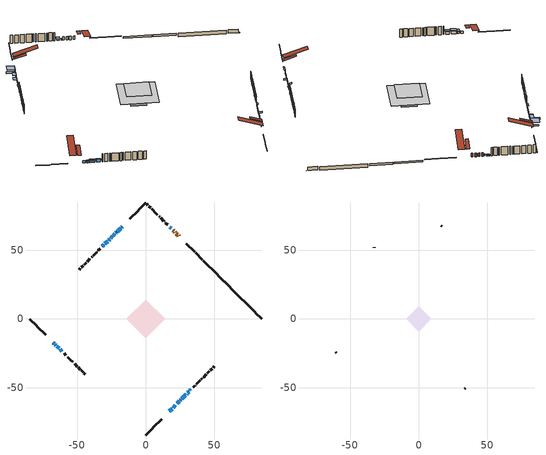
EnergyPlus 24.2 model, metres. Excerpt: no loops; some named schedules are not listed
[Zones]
conditioned space
 floor adiabatic (Floor2 construction): -4.2,0 0,4.2 4.2,0 0,-4.2 z0.61
 floor adiabatic (Floor3 construction): -4.13,0 0,4.13 4.13,0 0,-4.13 z0.61
 floor adiabatic (AdiabaticFloorConstruction): -14.12,0 0,14.12 14.12,0 0,-14.12 z3.05
 floor foundation (Slab1 construction): -2.9,0 0,2.9 2.9,0 0,-2.9 z-1.52
 floor foundation (Slab1 construction 1): -5.93,0 0,5.93 5.93,0 0,-5.93 z-1.75
 floor foundation (Slab3 construction): -3.94,0 0,3.94 3.94,0 0,-3.94 z-0.84
 floor foundation (Slab3 construction 1): -4.38,0 0,4.38 4.38,0 0,-4.38 z-0.65
 floor foundation (Slab5 construction): -4.15,0 0,4.15 4.15,0 0,-4.15 z0
 wall outside (RimJoist1 construction): 0,-84.4 4.96,-79.44 / -84.4,0 -79.44,-4.96 / 0,84.4 -4.96,79.44 / 41.2,43.2 36.24,48.16 z0.61:0.91
 wall outside (RimJoist2 construction): 5.62,-78.78 11.64,-72.76 / -78.78,-5.62 -72.76,-11.64 / -5.62,78.78 -11.64,72.76 / 35.58,48.82 29.56,54.84 z0.61:0.91
 wall outside (AdiabaticWallConstruction 1): 24.06,60.34 23.58,60.82 / 22.92,61.48 22.22,62.18 / 21.56,62.84 21,63.4 / 20.34,64.06 19.84,64.56 z0.61:2.64
 wall outside (AdiabaticWallConstruction): 17.14,-67.26 19.22,-65.18 z0.61:1.91; 19.18,65.22 19.14,65.26 / 19.88,-64.52 21.54,-62.86 / 22.2,-62.2 22.37,-62.03 / -67.26,-17.14 -66.43,-17.97 / 23.02,-61.38 24.48,-59.92 / 26.29,-58.11 28.81,-55.59 / 29.47,-54.93 29.97,-54.43 / -26.28,58.12 -27.04,57.36 / -27.69,56.71 -29.81,54.59 z0.61:1.83; -65.77,-18.63 -65.39,-19.01 / 25.13,-59.27 25.64,-58.76 z0.61:1.78; -64.74,-19.66 -62.94,-21.46 / -62.29,-22.11 -60.94,-23.46 z0.61:2.24; -17.14,67.26 -17.61,66.79 z0.61:1.45; -18.26,66.14 -20.74,63.66 z0.61:2.69; -21.4,63 -21.76,62.64 z0.61:1.53; -22.42,61.98 -23.69,60.71 z0.61:1.85; -24.35,60.05 -25.63,58.77 z0.61:1.12; 18.48,65.92 17.51,66.89 z0.61:1.25; 30.63,-53.77 31.45,-52.95 z0.61:1.98; -30.47,53.93 -31.58,52.82 z0.61:2.16
 wall outside (Wall1 construction): 34.62,-49.78 35.8,-48.6 / -59.31,-25.09 -58.13,-26.27 / -33.21,51.19 -34.39,50.01 / 15.88,68.51 14.7,69.7 z0.61:5.49
 wall outside (Wall2 construction): 36.46,-47.94 36.57,-47.83 / -57.47,-26.93 -57.36,-27.04 / -35.05,49.35 -35.16,49.24 / 14.05,70.35 13.93,70.47 z0.61:5.49
 wall outside (Wall3 construction): 37.23,-47.17 39.74,-44.66 / -56.7,-27.7 -54.19,-30.21 / -35.82,48.58 -38.33,46.07 / 13.27,71.13 10.76,73.64 z0.61:5.49
 wall outside (Wall4 construction): 40.4,-44 40.8,-43.6 / -53.53,-30.87 -53.12,-31.27 / -38.99,45.41 -39.39,45.01 / 10.1,74.3 9.7,74.7 z0.61:5.49
 wall outside (Wall5 construction): 41.46,-42.94 41.47,-42.93 / -52.47,-31.93 -52.46,-31.94 / -40.05,44.35 -40.06,44.34 / 9.04,75.36 9.03,75.37 z0.61:5.49
 wall outside (Wall6 construction): 42.13,-42.27 44.14,-40.26 / -51.8,-32.6 -49.79,-34.61 / -40.72,43.68 -42.73,41.67 / 8.37,76.03 6.36,78.04 z0.61:5.49
 wall outside (Wall7 construction): 44.79,-39.61 46.31,-38.09 / -49.13,-35.27 -47.62,-36.78 / -43.39,41.01 -44.9,39.5 / 5.71,78.69 4.19,80.21 z0.61:5.49
 wall outside (Wall8 construction): 46.97,-37.43 48.29,-36.11 / -46.96,-37.44 -45.63,-38.77 / -45.56,38.84 -46.89,37.51 / 3.54,80.86 2.21,82.19 z0.61:5.49
 wall outside (Wall9 construction): 48.95,-35.45 49.84,-34.56 / -44.98,-39.42 -44.08,-40.32 / -47.54,36.86 -48.44,35.96 / 1.55,82.85 0.66,83.74 z0.61:5.49
 wall foundation (FoundationWall1 construction): 80.2,4.2,-1.52 80.2,4.2,0.61 83.9,0.5,0.61 83.9,0.5,-1.42 84.4,0,-1.42 84.4,0,-1.52
 wall foundation (FoundationWall2 construction): 79.54,4.86 61.97,22.43 z-1.75:0.31
 wall foundation (FoundationWall3 construction): 61.32,23.08 52.91,31.49 z-0.84:0.3
 wall foundation (FoundationWall4 construction): 52.26,32.14 41.86,42.54 z-0.65:0.35
 window (WindowConstruction): 17.14,-67.26 19.22,-65.18 z0.61:1.91
 window (WindowConstruction 5): 19.18,65.22 19.14,65.26 z0.61:1.83
 window (WindowConstruction 6): 19.88,-64.52 21.54,-62.86 z0.61:1.83
 window (WindowConstruction 7): 22.2,-62.2 22.37,-62.03 z0.61:1.83
 window (WindowConstruction 8): -67.26,-17.14 -66.43,-17.97 z0.61:1.83
 window (WindowConstruction 19): -65.77,-18.63 -65.39,-19.01 z0.61:1.78
 window (WindowConstruction 9): -64.74,-19.66 -62.94,-21.46 z0.61:2.23
 window (WindowConstruction 10): 23.02,-61.38 24.48,-59.92 z0.61:1.83
 window (WindowConstruction 11): -62.28,-22.12 -60.94,-23.46 z0.61:2.23
 window (WindowConstruction 20): 25.13,-59.27 25.64,-58.76 z0.61:1.78
 window (WindowConstruction 21): -17.14,67.26 -17.61,66.79 z0.61:1.45
 window (WindowConstruction 12): -18.26,66.14 -20.74,63.66 z0.61:2.69
 window (WindowConstruction 13): -21.4,63 -21.76,62.64 z0.61:1.52
 window (WindowConstruction 14): -22.42,61.98 -23.69,60.71 z0.61:1.85
 window (WindowConstruction 15): -24.35,60.05 -25.63,58.77 z0.61:1.12
 window (WindowConstruction 16): 18.48,65.92 17.51,66.89 z0.61:1.24
 window (WindowConstruction 17): 26.29,-58.11 28.81,-55.59 z0.61:1.83
 window (WindowConstruction 18): 29.47,-54.93 29.97,-54.43 z0.61:1.83
 window (WindowConstruction 1): 30.63,-53.77 31.45,-52.95 z0.61:1.98
 window (WindowConstruction 2): -26.28,58.12 -27.04,57.36 z0.61:1.83
 window (WindowConstruction 3): -27.69,56.71 -29.81,54.59 z0.61:1.83
 window (WindowConstruction 4): -30.47,53.93 -31.58,52.82 z0.61:2.16
 door (Door): 24.06,60.34 23.58,60.82 z0.61:2.64
 door (Door 1): 22.92,61.48 22.22,62.18 z0.61:2.64
 door (Door 2): 21.56,62.84 21,63.4 z0.61:2.64
 door (Door 3): 20.34,64.06 19.84,64.56 z0.61:2.64
 ceiling adiabatic (AdiabaticFloorConstruction): 0,-14.12 14.12,0 0,14.12 -14.12,0 z3.05
 roof outside (Roof2 construction): 16.48,-67.92,5.49 12.04,-63.48,7.58 10.87,-64.65,7.58 15.31,-69.09,5.49; -67.92,-16.48,5.49 -63.48,-12.04,7.58 -64.65,-10.87,7.58 -69.09,-15.31,5.49; -16.48,67.92,5.49 -12.04,63.48,7.58 -10.87,64.65,7.58 -15.31,69.09,5.49; 24.72,59.68,5.49 20.28,55.25,7.58 21.45,54.08,7.58 25.89,58.51,5.49
 roof outside (AdiabaticRoofConstruction): 32.99,-51.41,5.49 32.16,-50.57,5.88 31.28,-51.46,5.88 32.11,-52.29,5.49
 skylight (SkylightConstruction): 32.99,-51.41,5.49 32.16,-50.58,5.88 31.28,-51.46,5.88 32.11,-52.29,5.49
attic - vented
 floor to conditioned space (Floor1 construction Reversed): -9.18,0 0,9.18 9.18,0 0,-9.18 z5.49
 wall outside (Wall10 construction): 33.65,-50.75 33.96,-50.44 / -60.28,-24.12 -59.97,-24.43 / -32.24,52.16 -32.55,51.85 / 16.85,67.55 16.54,67.86 z0.61:5.49
 roof outside (Roof1 construction): 14.66,-69.74,5.49 5.71,-60.8,9.7 3.35,-63.15,9.7 12.3,-72.1,5.49; -69.74,-14.66,5.49 -60.8,-5.71,9.7 -63.15,-3.35,9.7 -72.1,-12.3,5.49; -14.66,69.74,5.49 -5.71,60.8,9.7 -3.35,63.15,9.7 -12.3,72.1,5.49; 26.54,57.86,5.49 17.6,48.91,9.7 19.95,46.55,9.7 28.9,55.5,5.49
shading: 19.43,-64.97 16.93,-67.47 17.36,-67.9 19.86,-65.4 z2.2; -65.18,-19.22 -65.98,-18.42 -67.28,-19.71 -66.48,-20.51 z2.08; -62.73,-21.67 -64.95,-19.45 -66.24,-20.74 -64.02,-22.96 z2.53; -60.73,-23.67 -62.5,-21.9 -63.36,-22.77 -61.59,-24.54 z2.53; 25.85,-58.55 24.92,-59.48 26.22,-60.77 27.14,-59.85 z2.08; -17.82,66.58 -16.93,67.47 -19.52,70.06 -20.41,69.17 z1.75; -20.95,63.45 -18.05,66.35 -21.07,69.37 -23.97,66.47 z2.99; -22.19,62.21 -20.97,63.43 -24.42,66.88 -25.64,65.66 z2.13; -24.12,60.28 -21.99,62.41 -23.28,63.71 -25.42,61.57 z2.46; -25.73,58.67 -24.24,60.16 -25.54,61.45 -27.02,59.96 z1.27; 17.3,67.1 18.69,65.71 19.98,67 18.59,68.39 z1.54; 31.67,-52.73 30.41,-53.98 30.85,-54.42 32.1,-53.17 z2.28; -31.69,52.71 -30.36,54.04 -30.79,54.47 -32.12,53.14 z2.31
[Building]
Building 1: Terrain=Suburbs
[Site:Location]
Fredericton_NB: Latitude {deg}=45.87; Longitude {deg}=-66.54; Time Zone {hr}=-4; Elevation {m}=21; Keep Site Location Information=Yes
[Site:GroundTemperature:Shallow]
1.40444, -0.745387, -0.917552, 0.102649, 4.19819, 8.27465, 11.8087, 14.0475, 14.2377, 12.4168, 8.97287, 5.02146
[Site:WaterMainsTemperature]
Calculation Method=Schedule; Temperature Schedule=mains temperature schedule
[Material] Roughness=Rough; Thermal Absorptance=0.9
Name | Thickness {m} | Conductivity {W/m-K} | Density {kg/m3} | Specific Heat {J/kg-K} | Solar Absorptance | Visible Absorptance
asphalt or fiberglass shingles | 0.00635 | 0.162714 | 1121.4 | 1465.45 | 0.4 | 0.4
asphalt or fiberglass shingles 1 | 0.00635 | 0.162714 | 1121.4 | 1465.45 | 0.7 | 0.7
ceiling loosefill ins | 0.169333 | 0.0480833 | 16.02 | 1046.75 | 0.7 | 0.7
ceiling stud and cavity | 0.1397 | 0.0963999 | 65.682 | 1177.47 | 0.7 | 0.7
concrete 4.0 in. | 0.1016 | 1.803125 | 2242.8 | 837.4 | 0.7 | 0.7
concrete 8.0 in. | 0.2032 | 1.803125 | 2242.8 | 837.4 | 0.7 | 0.7
door material | 0.04445 | 0.053851 | 512.64 | 1214.23 | 0.7 | 0.7
door material 1 | 0.04445 | 0.188738 | 512.64 | 1214.23 | 0.7 | 0.7
exterior vertical ins | 0.0274873 | 0.029427 | 32.04 | 1214.23 | 0.7 | 0.7
exterior vertical ins 1 | 0.0323334 | 0.029427 | 32.04 | 1214.23 | 0.7 | 0.7
exterior vertical ins 2 | 0.00585539 | 0.029427 | 32.04 | 1214.23 | 0.7 | 0.7
floor covering | 0.0127 | 0.0433444 | 54.468 | 1339.84 | 0.6 | 0.6
floor rigid ins; roof rigid ins; wall rigid ins 1 | 0.512978 | 0.029427 | 32.04 | 1214.23 | 0.7 | 0.7
floor stud and cavity | 0.1397 | 0.818783 | 92.3553 | 1139.71 | 0.7 | 0.7
floor stud and cavity 1 | 0.1397 | 0.735309 | 92.3553 | 1139.71 | 0.7 | 0.7
floor stud and cavity 2 | 0.1397 | 1.75129 | 37.0049 | 1207.88 | 0.7 | 0.7
furniture material conditioned space 1 | 0.1524 | 0.115458 | 640.8 | 1214.23 | 0.6 | 0.6
gypsum board | 0.0127 | 0.160291 | 801 | 837.4 | 0.6 | 0.6
gypsum board 1 | 0.0127 | 0.160291 | 801 | 837.4 | 0.7 | 0.7
osb sheathing 0.5 in. | 0.0127 | 0.115458 | 512.64 | 1214.23 | 0.7 | 0.7
osb sheathing 0.75 in. | 0.01905 | 0.115458 | 512.64 | 1214.23 | 0.7 | 0.7
osb sheathing 2.0 in. | 0.0508 | 0.115458 | 512.64 | 1214.23 | 0.7 | 0.7
rim joist rigid ins; wall rigid ins | 0.051816 | 0.029427 | 32.04 | 1214.23 | 0.7 | 0.7
rim joist stud and cavity | 0.0508 | 0.0381826 | 125.044 | 1163.47 | 0.6 | 0.6
rim joist stud and cavity 1 | 0.0508 | 0.126838 | 50.32683 | 1063.81 | 0.6 | 0.6
roof stud and cavity | 0.0889 | 3.8783 | 78.34581 | 1123.46 | 0.7 | 0.7
roof stud and cavity 1 | 0.18415 | 1.78685 | 37.0049 | 1207.88 | 0.6 | 0.6
wall stud and cavity | 0.1397 | 0.191641 | 139.0536 | 1170.24 | 0.7 | 0.7
wall stud and cavity 1 | 0.1397 | 0.365628 | 139.0536 | 1170.24 | 0.7 | 0.7
wall stud and cavity 10 | 0.0889 | 0.380278 | 52.3479 | 1209.89 | 0.7 | 0.7
wall stud and cavity 11 | 0.0889 | 0.391764 | 83.0341 | 1211.67 | 0.7 | 0.7
wall stud and cavity 2 | 0.1397 | 0.554847 | 139.0536 | 1170.24 | 0.7 | 0.7
wall stud and cavity 3 | 0.1397 | 0.205012 | 139.0536 | 1170.24 | 0.7 | 0.7
wall stud and cavity 4 | 0.1397 | 0.536101 | 139.0536 | 1170.24 | 0.7 | 0.7
wall stud and cavity 5 | 0.1397 | 0.0847632 | 139.0536 | 1170.24 | 0.7 | 0.7
wall stud and cavity 6 | 0.1397 | 0.185372 | 139.0536 | 1170.24 | 0.7 | 0.7
wall stud and cavity 7 | 0.1397 | 0.566738 | 139.0536 | 1170.24 | 0.7 | 0.7
wall stud and cavity 8 | 0.1397 | 0.108683 | 139.0536 | 1170.24 | 0.7 | 0.7
wall stud and cavity 9 | 0.0889 | 6.9971 | 50.32683 | 1063.81 | 0.6 | 0.6
wood siding | 0.0254 | 0.102417 | 544.68 | 1172.36 | 0.47 | 0.47
wood siding 1 | 0.00254 | 0.102417 | 544.68 | 1172.36 | 0.47 | 0.47
wood siding 2; wood siding 3; wood siding 4 | 0.0254 | 0.102417 | 544.68 | 1172.36 | 0.7 | 0.7
[WindowMaterial:SimpleGlazingSystem]
Name | U-Factor {W/m2-K} | Solar Heat Gain Coefficient
SkylightMaterial | 2.66738 | 0.6529
WindowMaterial | 2.407472 | 0.55
WindowMaterial 1 | 2.28369 | 0.47
WindowMaterial 10 | 2.07417 | 0.65
WindowMaterial 11 | 2.23032 | 0.61
WindowMaterial 12 | 5.2601 | 0.67
WindowMaterial 13 | 2.22634 | 0.64
WindowMaterial 14 | 5.416812 | 0.7
WindowMaterial 15 | 2.36262 | 0.59
WindowMaterial 16 | 2.38873 | 0.56
WindowMaterial 17 | 2.27461 | 0.48
WindowMaterial 18 | 2.4194 | 0.57
WindowMaterial 19 | 2.3541 | 0.59
WindowMaterial 2 | 5.16528 | 0.63
WindowMaterial 20 | 5.38218 | 0.69
WindowMaterial 3 | 2.236 | 0.51
WindowMaterial 4 | 4.21535 | 0.45
WindowMaterial 5 | 2.33536 | 0.58
WindowMaterial 6 | 2.52444 | 0.52
WindowMaterial 7 | 2.29902 | 0.45
WindowMaterial 8 | 2.06736 | 0.66
WindowMaterial 9 | 2.21896 | 0.64
[Construction]
AdiabaticFloorConstruction: floor stud and cavity 2, floor rigid ins, osb sheathing 0.75 in., floor covering
AdiabaticRoofConstruction: asphalt or fiberglass shingles 1, roof rigid ins, osb sheathing 0.75 in., roof stud and cavity 1
AdiabaticWallConstruction: wood siding 3, wall rigid ins 1, wall stud and cavity 10, gypsum board
AdiabaticWallConstruction 1: wood siding 4, wall rigid ins 1, wall stud and cavity 10, gypsum board
Door; Door 1; Door 3: door material
Door 2: door material 1
Floor1 construction Reversed: gypsum board, ceiling stud and cavity, ceiling loosefill ins
Floor2 construction: floor stud and cavity, osb sheathing 0.75 in., floor covering
Floor3 construction: floor stud and cavity 1, osb sheathing 0.75 in., floor covering
FoundationWall1 construction; FoundationWall3 construction; FoundationWall4 construction: concrete 8.0 in., gypsum board 1
FoundationWall2 construction: concrete 8.0 in.
furniture construction conditioned space 1: furniture material conditioned space 1
PartitionWallConstruction: gypsum board, wall stud and cavity 11, gypsum board
RimJoist1 construction: wood siding 2, rim joist rigid ins, osb sheathing 2.0 in., rim joist stud and cavity
RimJoist2 construction: wood siding 2, rim joist stud and cavity 1
Roof1 construction: asphalt or fiberglass shingles
Roof2 construction: asphalt or fiberglass shingles, osb sheathing 0.5 in., roof stud and cavity, gypsum board
SkylightConstruction: SkylightMaterial
Slab1 construction; Slab1 construction 1; Slab3 construction; Slab3 construction 1; Slab5 construction: concrete 4.0 in.
Wall1 construction: wood siding, wall rigid ins, osb sheathing 0.5 in., wall stud and cavity, gypsum board
Wall10 construction: wood siding 1, wall stud and cavity 9
Wall2 construction: wood siding, wall rigid ins, osb sheathing 0.5 in., wall stud and cavity 1, gypsum board
Wall3 construction: wood siding, osb sheathing 0.5 in., wall stud and cavity 2, gypsum board
Wall4 construction: wood siding, wall rigid ins, osb sheathing 0.5 in., wall stud and cavity 3, gypsum board
Wall5 construction: wood siding, wall rigid ins, osb sheathing 0.5 in., wall stud and cavity 4, gypsum board
Wall6 construction: wood siding, osb sheathing 0.5 in., wall stud and cavity 5, gypsum board
Wall7 construction: wood siding, wall rigid ins, osb sheathing 0.5 in., wall stud and cavity 6, gypsum board
Wall8 construction: wood siding, osb sheathing 0.5 in., wall stud and cavity 7, gypsum board
Wall9 construction: wood siding, osb sheathing 0.5 in., wall stud and cavity 8, gypsum board
WindowConstruction: WindowMaterial
WindowConstruction 1: WindowMaterial 1
WindowConstruction 10: WindowMaterial 9
WindowConstruction 11: WindowMaterial 10
WindowConstruction 12: WindowMaterial 11
WindowConstruction 13: WindowMaterial 12
WindowConstruction 14: WindowMaterial 13
WindowConstruction 15: WindowMaterial 14
WindowConstruction 16: WindowMaterial 15
WindowConstruction 17: WindowMaterial 16
WindowConstruction 18: WindowMaterial 17
WindowConstruction 19: WindowMaterial 18
WindowConstruction 2: WindowMaterial 2
WindowConstruction 20: WindowMaterial 19
WindowConstruction 21: WindowMaterial 20
WindowConstruction 3; WindowConstruction 4: WindowMaterial 3
WindowConstruction 5: WindowMaterial 4
WindowConstruction 6: WindowMaterial 5
WindowConstruction 7: WindowMaterial 6
WindowConstruction 8: WindowMaterial 7
WindowConstruction 9: WindowMaterial 8
[Zone] Multiplier=1; Part of Total Floor Area=Yes
Name | Volume {m3}
attic - vented | 117.089
conditioned space | 1209.5
[Space]
Name | Zone | Volume {m3}
attic - vented 1 | attic - vented | 117.089
conditioned space 1 | conditioned space | 1209.5
[ZoneInfiltration:EffectiveLeakageArea]
infil attic - vented 1: Zone or Space=attic - vented 1; Schedule=Always On Discrete; Effective Air Leakage Area {cm2}=6748.56; Stack Coefficient=0.000632443; Wind Coefficient=1.69915e-05
[ZoneMixing]
whole house fan mix: Zone or Space=attic - vented; Schedule=Always On Continuous; Design Flow Rate Calculation Method=Flow/Zone; Design Flow Rate {m3/s}=0; Source Zone or Space=conditioned space
[SurfaceProperty:ExposedFoundationPerimeter] Exposed Perimeter Calculation Method=TotalExposedPerimeter
Name | Total Exposed Perimeter {m}
Slab1 | 5.944
Slab1 1 | 24.841
Slab3 | 11.887
Slab3 1 | 14.707
Slab5 | 11.735
[InternalMass] Zone or ZoneList=conditioned space; Space or SpaceList=conditioned space 1
Name | Construction | Surface Area {m2}
furniture mass conditioned space 1 | furniture construction conditioned space 1 | 263.616
partition wall mass | PartitionWallConstruction | 589.6
[Lights]
interior lighting: Zone or ZoneList or Space or SpaceList=conditioned space 1; Schedule=interior lighting schedule; Design Level Calculation Method=LightingLevel; Lighting Level {W}=343.2; Return Air Fraction=0; Fraction Radiant=0.6; Fraction Visible=0.2; Fraction Replaceable=1
[People]
occupants: Zone or ZoneList or Space or SpaceList=conditioned space 1; Number of People Schedule=occupants schedule; Number of People Calculation Method=People; Number of People=3; Fraction Radiant=0.314171; Sensible Heat Fraction=0.56303; Activity Level Schedule=occupants activity schedule; Carbon Dioxide Generation Rate {m3/s-W}=0; Enable ASHRAE 55 Comfort Warnings=No; Mean Radiant Temperature Calculation Type=EnclosureAveraged
[ElectricEquipment] Zone or ZoneList or Space or SpaceList=conditioned space 1; Design Level Calculation Method=EquipmentLevel
Name | Schedule | Design Level {W} | Fraction Latent | Fraction Radiant | Fraction Lost
clothes dryer | clothes dryer schedule | 140.772 | 0.015 | 0.081 | 0.85
clothes washer | clothes washer schedule | 32.1985 | 0.03 | 0.162 | 0.7
cooking range | cooking range schedule | 215.147 | 0.08 | 0.432 | 0.2
dishwasher | dishwasher schedule | 66.8632 | 0.3 | 0.18 | 0.4
fridge | fridge schedule | 72.9452 | 0 | 0.6 | 0
mech vent bath fan 0 | mech vent bath fan 0 schedule | 50.2 | 0 | 0 | 1
mech vent bath fan 1 | mech vent bath fan 1 schedule | 50.2 | 0 | 0 | 1
mech vent bath fan 2 | mech vent bath fan 2 schedule | 50.2 | 0 | 0 | 1
mech vent bath fan 3 | mech vent bath fan 3 schedule | 50.2 | 0 | 0 | 1
mech vent bath fan 4 | mech vent bath fan 4 schedule | 50.2 | 0 | 0 | 1
mech vent bath fan 5 | mech vent bath fan 5 schedule | 50.2 | 0 | 0 | 1
mech vent bath fan 6 | mech vent bath fan 6 schedule | 50.2 | 0 | 0 | 1
mech vent bath fan 7 | mech vent bath fan 7 schedule | 50.2 | 0 | 0 | 1
mech vent house fan | mech vent house fan schedule | 0 | 0 | 0 | 1
mech vent house fan cfis | mech vent house fan cfis schedule | 0 | 0 | 0 | 0
misc plug loads | misc plug loads schedule | 494.7 | 0.045 | 0.513 | 0.1
whole house fan | Always On Discrete | 0 | 0 | 0 | 1
[OtherEquipment] Zone or ZoneList or Space or SpaceList=conditioned space 1; Design Level Calculation Method=EquipmentLevel
Name | Fuel Type | Schedule | Design Level {W} | Fraction Latent | Fraction Radiant | Fraction Lost
clothes dryer 1 | Electricity | clothes dryer schedule | 0 | 0.015 | 0.081 | 0.85
cooking range 1 | Electricity | cooking range schedule | 0 | 0.08 | 0.432 | 0.2
general water use latent | None | general water use schedule | 62.594 | 1 | 0 | 0
general water use sensible | None | general water use schedule | -61.6891 | 0 | 0.6 | 0
mech vent house fan latent load | None | Always On Discrete | 0 | 1 | 0 | 0
mech vent house fan sensible load | None | Always On Discrete | 0 | 0 | 0 | 0
water heater energy adjustment1; water heater energy adjustment2 | Electricity | Always On Discrete | 0.01 | 0 | 0 | 1
[ZoneInfiltration:DesignFlowRate] Zone or ZoneList or Space or SpaceList=conditioned space 1; Schedule=Always On Discrete; Design Flow Rate Calculation Method=Flow/Zone; Design Flow Rate {m3/s}=0
infil flow; natural vent flow; whole house fan flow
[Foundation:Kiva] Initial Indoor Air Temperature {C}=18; Wall Depth Below Slab {m}=0.2032
Name | Wall Height Above Grade {m} | Custom Block Material Name 1 | Custom Block Depth 1 {m} | Custom Block X Position 1 {m} | Custom Block Z Position 1 {m}
Foundation Kiva 1 | 0.609996 | exterior vertical ins | 2.13 | 0.2159 | 0
Foundation Kiva 2 | 0.309982
Foundation Kiva 3 | 0.300015 | exterior vertical ins 1 | 1.14001 | 0.2159 | 0
Foundation Kiva 4 | 0.350002 | exterior vertical ins 2 | 0.999988 | 0.2159 | 0
Foundation Kiva 5 | 0.1016
[Foundation:Kiva:Settings]
Soil Conductivity {W/m-K}=0.849921; Soil Density {kg/m3}=1842.3; Soil Specific Heat {J/kg-K}=418.7; Ground Solar Absorptivity=0.9; Ground Thermal Absorptivity=0.9; Ground Surface Roughness {m}=0.03; Far-Field Width {m}=40; Deep-Ground Boundary Condition=ZeroFlux; Deep-Ground Depth {m}=40; Minimum Cell Dimension {m}=0.2; Maximum Cell Growth Coefficient=3; Simulation Timestep=Timestep
[Exterior:Lights]
exterior lighting: Schedule=exterior lighting schedule; Design Level {W}=75.6
[Schedule:Constant]
Name | Hourly Value
Always On Continuous; mech vent house fan schedule; mech vent house fan cfis schedule; Always On Discrete | 1
occupants activity schedule | 117.228
fridge schedule | 0
[Schedule:Week:Daily]
interior lighting schedule Week Rule - Jan1-Jan27: interior lighting schedule day, interior lighting schedule day, interior lighting schedule day, interior lighting schedule day, interior lighting schedule day, interior lighting schedule day, interior lighting schedule day, interior lighting schedule default day, interior lighting schedule default day, interior lighting schedule default day, interior lighting schedule default day, interior lighting schedule default day
interior lighting schedule Week Rule - Jan28-Feb3: interior lighting schedule day, interior lighting schedule day, interior lighting schedule day, interior lighting schedule day, interior lighting schedule day 1, interior lighting schedule day 1, interior lighting schedule day 1, interior lighting schedule default day, interior lighting schedule default day, interior lighting schedule default day, interior lighting schedule default day, interior lighting schedule default day
interior lighting schedule Week Rule - Feb4-Feb24: interior lighting schedule day 1, interior lighting schedule day 1, interior lighting schedule day 1, interior lighting schedule day 1, interior lighting schedule day 1, interior lighting schedule day 1, interior lighting schedule day 1, interior lighting schedule default day, interior lighting schedule default day, interior lighting schedule default day, interior lighting schedule default day, interior lighting schedule default day
interior lighting schedule Week Rule - Feb25-Mar3: interior lighting schedule day 1, interior lighting schedule day 1, interior lighting schedule day 1, interior lighting schedule day 1, interior lighting schedule day 2, interior lighting schedule day 2, interior lighting schedule day 2, interior lighting schedule default day, interior lighting schedule default day, interior lighting schedule default day, interior lighting schedule default day, interior lighting schedule default day
interior lighting schedule Week Rule - Mar4-Mar31: interior lighting schedule day 2, interior lighting schedule day 2, interior lighting schedule day 2, interior lighting schedule day 2, interior lighting schedule day 2, interior lighting schedule day 2, interior lighting schedule day 2, interior lighting schedule default day, interior lighting schedule default day, interior lighting schedule default day, interior lighting schedule default day, interior lighting schedule default day
interior lighting schedule Week Rule - Apr1-Apr28: interior lighting schedule day 3, interior lighting schedule day 3, interior lighting schedule day 3, interior lighting schedule day 3, interior lighting schedule day 3, interior lighting schedule day 3, interior lighting schedule day 3, interior lighting schedule default day, interior lighting schedule default day, interior lighting schedule default day, interior lighting schedule default day, interior lighting schedule default day
interior lighting schedule Week Rule - Apr29-May5: interior lighting schedule day 3, interior lighting schedule day 3, interior lighting schedule day 4, interior lighting schedule day 4, interior lighting schedule day 4, interior lighting schedule day 4, interior lighting schedule day 4, interior lighting schedule default day, interior lighting schedule default day, interior lighting schedule default day, interior lighting schedule default day, interior lighting schedule default day
interior lighting schedule Week Rule - May6-May26: interior lighting schedule day 4, interior lighting schedule day 4, interior lighting schedule day 4, interior lighting schedule day 4, interior lighting schedule day 4, interior lighting schedule day 4, interior lighting schedule day 4, interior lighting schedule default day, interior lighting schedule default day, interior lighting schedule default day, interior lighting schedule default day, interior lighting schedule default day
interior lighting schedule Week Rule - May27-Jun2: interior lighting schedule day 4, interior lighting schedule day 4, interior lighting schedule day 4, interior lighting schedule day 4, interior lighting schedule day 4, interior lighting schedule day 5, interior lighting schedule day 5, interior lighting schedule default day, interior lighting schedule default day, interior lighting schedule default day, interior lighting schedule default day, interior lighting schedule default day
interior lighting schedule Week Rule - Jun3-Jun30: interior lighting schedule day 5, interior lighting schedule day 5, interior lighting schedule day 5, interior lighting schedule day 5, interior lighting schedule day 5, interior lighting schedule day 5, interior lighting schedule day 5, interior lighting schedule default day, interior lighting schedule default day, interior lighting schedule default day, interior lighting schedule default day, interior lighting schedule default day
interior lighting schedule Week Rule - Jul1-Jul28: interior lighting schedule day 6, interior lighting schedule day 6, interior lighting schedule day 6, interior lighting schedule day 6, interior lighting schedule day 6, interior lighting schedule day 6, interior lighting schedule day 6, interior lighting schedule default day, interior lighting schedule default day, interior lighting schedule default day, interior lighting schedule default day, interior lighting schedule default day
interior lighting schedule Week Rule - Jul29-Aug4: interior lighting schedule day 6, interior lighting schedule day 6, interior lighting schedule day 6, interior lighting schedule day 7, interior lighting schedule day 7, interior lighting schedule day 7, interior lighting schedule day 7, interior lighting schedule default day, interior lighting schedule default day, interior lighting schedule default day, interior lighting schedule default day, interior lighting schedule default day
interior lighting schedule Week Rule - Aug5-Aug25: interior lighting schedule day 7, interior lighting schedule day 7, interior lighting schedule day 7, interior lighting schedule day 7, interior lighting schedule day 7, interior lighting schedule day 7, interior lighting schedule day 7, interior lighting schedule default day, interior lighting schedule default day, interior lighting schedule default day, interior lighting schedule default day, interior lighting schedule default day
interior lighting schedule Week Rule - Aug26-Sep1: interior lighting schedule day 7, interior lighting schedule day 7, interior lighting schedule day 7, interior lighting schedule day 7, interior lighting schedule day 7, interior lighting schedule day 7, interior lighting schedule day 8, interior lighting schedule default day, interior lighting schedule default day, interior lighting schedule default day, interior lighting schedule default day, interior lighting schedule default day
interior lighting schedule Week Rule - Sep2-Sep29: interior lighting schedule day 8, interior lighting schedule day 8, interior lighting schedule day 8, interior lighting schedule day 8, interior lighting schedule day 8, interior lighting schedule day 8, interior lighting schedule day 8, interior lighting schedule default day, interior lighting schedule default day, interior lighting schedule default day, interior lighting schedule default day, interior lighting schedule default day
interior lighting schedule Week Rule - Sep30-Oct6: interior lighting schedule day 8, interior lighting schedule day 9, interior lighting schedule day 9, interior lighting schedule day 9, interior lighting schedule day 9, interior lighting schedule day 9, interior lighting schedule day 9, interior lighting schedule default day, interior lighting schedule default day, interior lighting schedule default day, interior lighting schedule default day, interior lighting schedule default day
interior lighting schedule Week Rule - Oct7-Oct27: interior lighting schedule day 9, interior lighting schedule day 9, interior lighting schedule day 9, interior lighting schedule day 9, interior lighting schedule day 9, interior lighting schedule day 9, interior lighting schedule day 9, interior lighting schedule default day, interior lighting schedule default day, interior lighting schedule default day, interior lighting schedule default day, interior lighting schedule default day
interior lighting schedule Week Rule - Oct28-Nov3: interior lighting schedule day 9, interior lighting schedule day 9, interior lighting schedule day 9, interior lighting schedule day 9, interior lighting schedule day 10, interior lighting schedule day 10, interior lighting schedule day 10, interior lighting schedule default day, interior lighting schedule default day, interior lighting schedule default day, interior lighting schedule default day, interior lighting schedule default day
interior lighting schedule Week Rule - Nov4-Nov24: interior lighting schedule day 10, interior lighting schedule day 10, interior lighting schedule day 10, interior lighting schedule day 10, interior lighting schedule day 10, interior lighting schedule day 10, interior lighting schedule day 10, interior lighting schedule default day, interior lighting schedule default day, interior lighting schedule default day, interior lighting schedule default day, interior lighting schedule default day
interior lighting schedule Week Rule - Nov25-Dec1: interior lighting schedule day 10, interior lighting schedule day 10, interior lighting schedule day 10, interior lighting schedule day 10, interior lighting schedule day 10, interior lighting schedule day 10, interior lighting schedule day 11, interior lighting schedule default day, interior lighting schedule default day, interior lighting schedule default day, interior lighting schedule default day, interior lighting schedule default day
interior lighting schedule Week Rule - Dec2-Dec31: interior lighting schedule day 11, interior lighting schedule day 11, interior lighting schedule day 11, interior lighting schedule day 11, interior lighting schedule day 11, interior lighting schedule day 11, interior lighting schedule day 11, interior lighting schedule default day, interior lighting schedule default day, interior lighting schedule default day, interior lighting schedule default day, interior lighting schedule default day
[Schedule:Year]
interior lighting schedule: interior lighting schedule Week Rule - Jan1-Jan27, 1, 1, 1, 27, interior lighting schedule Week Rule - Jan28-Feb3, 1, 28, 2, 3, interior lighting schedule Week Rule - Feb4-Feb24, 2, 4, 2, 24, interior lighting schedule Week Rule - Feb25-Mar3, 2, 25, 3, 3, interior lighting schedule Week Rule - Mar4-Mar31, 3, 4, 3, 31, interior lighting schedule Week Rule - Apr1-Apr28, 4, 1, 4, 28, interior lighting schedule Week Rule - Apr29-May5, 4, 29, 5, 5, interior lighting schedule Week Rule - May6-May26, 5, 6, 5, 26, interior lighting schedule Week Rule - May27-Jun2, 5, 27, 6, 2, interior lighting schedule Week Rule - Jun3-Jun30, 6, 3, 6, 30, interior lighting schedule Week Rule - Jul1-Jul28, 7, 1, 7, 28, interior lighting schedule Week Rule - Jul29-Aug4, 7, 29, 8, 4, interior lighting schedule Week Rule - Aug5-Aug25, 8, 5, 8, 25, interior lighting schedule Week Rule - Aug26-Sep1, 8, 26, 9, 1, interior lighting schedule Week Rule - Sep2-Sep29, 9, 2, 9, 29, interior lighting schedule Week Rule - Sep30-Oct6, 9, 30, 10, 6, interior lighting schedule Week Rule - Oct7-Oct27, 10, 7, 10, 27, interior lighting schedule Week Rule - Oct28-Nov3, 10, 28, 11, 3, interior lighting schedule Week Rule - Nov4-Nov24, 11, 4, 11, 24, interior lighting schedule Week Rule - Nov25-Dec1, 11, 25, 12, 1, interior lighting schedule Week Rule - Dec2-Dec31, 12, 2, 12, 31
occupants schedule: occupants schedule Week Rule - Jan1-Dec31, 1, 1, 12, 31
clothes dryer schedule: clothes dryer schedule Week Rule - Jan1-Dec31, 1, 1, 12, 31
clothes washer schedule: clothes washer schedule Week Rule - Jan1-Dec31, 1, 1, 12, 31
cooking range schedule: cooking range schedule Week Rule - Jan1-Dec31, 1, 1, 12, 31
dishwasher schedule: dishwasher schedule Week Rule - Jan1-Dec31, 1, 1, 12, 31
mech vent bath fan 0 schedule: mech vent bath fan 0 schedule Week Rule - Jan1-Dec31, 1, 1, 12, 31
mech vent bath fan 1 schedule: mech vent bath fan 1 schedule Week Rule - Jan1-Dec31, 1, 1, 12, 31
mech vent bath fan 2 schedule: mech vent bath fan 2 schedule Week Rule - Jan1-Dec31, 1, 1, 12, 31
mech vent bath fan 3 schedule: mech vent bath fan 3 schedule Week Rule - Jan1-Dec31, 1, 1, 12, 31
mech vent bath fan 4 schedule: mech vent bath fan 4 schedule Week Rule - Jan1-Dec31, 1, 1, 12, 31
mech vent bath fan 5 schedule: mech vent bath fan 5 schedule Week Rule - Jan1-Dec31, 1, 1, 12, 31
mech vent bath fan 6 schedule: mech vent bath fan 6 schedule Week Rule - Jan1-Dec31, 1, 1, 12, 31
mech vent bath fan 7 schedule: mech vent bath fan 7 schedule Week Rule - Jan1-Dec31, 1, 1, 12, 31
misc plug loads schedule: misc plug loads schedule Week Rule - Jan1-Dec31, 1, 1, 12, 31
general water use schedule: general water use schedule Week Rule - Jan1-Dec31, 1, 1, 12, 31
exterior lighting schedule: exterior lighting schedule Week Rule - Jan1-Jan27, 1, 1, 1, 27, exterior lighting schedule Week Rule - Jan28-Feb3, 1, 28, 2, 3, exterior lighting schedule Week Rule - Feb4-Feb24, 2, 4, 2, 24, exterior lighting schedule Week Rule - Feb25-Mar3, 2, 25, 3, 3, exterior lighting schedule Week Rule - Mar4-Mar31, 3, 4, 3, 31, exterior lighting schedule Week Rule - Apr1-Apr28, 4, 1, 4, 28, exterior lighting schedule Week Rule - Apr29-May5, 4, 29, 5, 5, exterior lighting schedule Week Rule - May6-May26, 5, 6, 5, 26, exterior lighting schedule Week Rule - May27-Jun2, 5, 27, 6, 2, exterior lighting schedule Week Rule - Jun3-Jun30, 6, 3, 6, 30, exterior lighting schedule Week Rule - Jul1-Jul28, 7, 1, 7, 28, exterior lighting schedule Week Rule - Jul29-Aug4, 7, 29, 8, 4, exterior lighting schedule Week Rule - Aug5-Aug25, 8, 5, 8, 25, exterior lighting schedule Week Rule - Aug26-Sep1, 8, 26, 9, 1, exterior lighting schedule Week Rule - Sep2-Sep29, 9, 2, 9, 29, exterior lighting schedule Week Rule - Sep30-Oct6, 9, 30, 10, 6, exterior lighting schedule Week Rule - Oct7-Oct27, 10, 7, 10, 27, exterior lighting schedule Week Rule - Oct28-Nov3, 10, 28, 11, 3, exterior lighting schedule Week Rule - Nov4-Nov24, 11, 4, 11, 24, exterior lighting schedule Week Rule - Nov25-Dec1, 11, 25, 12, 1, exterior lighting schedule Week Rule - Dec2-Dec31, 12, 2, 12, 31
[Schedule:Compact]
mains temperature schedule: Through: 01/01, For: AllDays, Until: 24:00, 6.14222, Through: 01/02, For: AllDays, Until: 24:00, 6.07056, Through: 01/03, For: AllDays, Until: 24:00, 6.00056, Through: 01/04, For: AllDays, Until: 24:00, 5.93111, Through: 01/05, For: AllDays, Until: 24:00, 5.86333, Through: 01/06, For: AllDays, Until: 24:00, 5.79611, Through: 01/07, For: AllDays, Until: 24:00, 5.73056, Through: 01/08, For: AllDays, Until: 24:00, 5.66611, Through: 01/09, For: AllDays, Until: 24:00, 5.60278, Through: 01/10, For: AllDays, Until: 24:00, 5.54056, Through: 01/11, For: AllDays, Until: 24:00, 5.48, Through: 01/12, For: AllDays, Until: 24:00, 5.42056, Through: 01/13, For: AllDays, Until: 24:00, 5.36222, Through: 01/14, For: AllDays, Until: 24:00, 5.30556, Through: 01/15, For: AllDays, Until: 24:00, 5.25, Through: 01/16, For: AllDays, Until: 24:00, 5.19611, Through: 01/17, For: AllDays, Until: 24:00, 5.14333, Through: 01/18, For: AllDays, Until: 24:00, 5.09167, Through: 01/19, For: AllDays, Until: 24:00, 5.04167, Through: 01/20, For: AllDays, Until: 24:00, 4.99333, Through: 01/21, For: AllDays, Until: 24:00, 4.94611, Through: 01/22, For: AllDays, Until: 24:00, 4.90056, Through: 01/23, For: AllDays, Until: 24:00, 4.85611, Through: 01/24, For: AllDays, Until: 24:00, 4.81389, Through: 01/25, For: AllDays, Until: 24:00, 4.77222, Through: 01/26, For: AllDays, Until: 24:00, 4.73278, Through: 01/27, For: AllDays, Until: 24:00, 4.69444, Through: 01/28, For: AllDays, Until: 24:00, 4.65778, Through: 01/29, For: AllDays, Until: 24:00, 4.62278, Through: 01/30, For: AllDays, Until: 24:00, 4.58889, Through: 01/31, For: AllDays, Until: 24:00, 4.55667, Through: 02/01, For: AllDays, Until: 24:00, 4.52611, Through: 02/02, For: AllDays, Until: 24:00, 4.49722, Through: 02/03, For: AllDays, Until: 24:00, 4.47, Through: 02/04, For: AllDays, Until: 24:00, 4.44389, Through: 02/05, For: AllDays, Until: 24:00, 4.42, Through: 02/06, For: AllDays, Until: 24:00, 4.39722, Through: 02/07, For: AllDays, Until: 24:00, 4.37611, Through: 02/08, For: AllDays, Until: 24:00, 4.35722, Through: 02/09, For: AllDays, Until: 24:00, 4.33944, Through: 02/10, For: AllDays, Until: 24:00, 4.32333, Through: 02/11, For: AllDays, Until: 24:00, 4.30889, Through: 02/12, For: AllDays, Until: 24:00, 4.29556, Through: 02/13, For: AllDays, Until: 24:00, 4.28444, Through: 02/14, For: AllDays, Until: 24:00, 4.275, Through: 02/15, For: AllDays, Until: 24:00, 4.26722, Through: 02/16, For: AllDays, Until: 24:00, 4.26056, Through: 02/17, For: AllDays, Until: 24:00, 4.25611, Through: 02/18, For: AllDays, Until: 24:00, 4.25333, Through: 02/19, For: AllDays, Until: 24:00, 4.25167, Through: 02/20, For: AllDays, Until: 24:00, 4.25222, Through: 02/21, For: AllDays, Until: 24:00, 4.25389, Through: 02/22, For: AllDays, Until: 24:00, 4.25778, Through: 02/23, For: AllDays, Until: 24:00, 4.26278, Through: 02/24, For: AllDays, Until: 24:00, 4.27, Through: 02/25, For: AllDays, Until: 24:00, 4.27833, Through: 02/26, For: AllDays, Until: 24:00, 4.28889, Through: 02/27, For: AllDays, Until: 24:00, 4.30056, Through: 02/28, For: AllDays, Until: 24:00, 4.31389, Through: 03/01, For: AllDays, Until: 24:00, 4.32944, Through: 03/02, For: AllDays, Until: 24:00, 4.34611, Through: 03/03, For: AllDays, Until: 24:00, 4.36444, Through: 03/04, For: AllDays, Until: 24:00, 4.38444, Through: 03/05, For: AllDays, Until: 24:00, 4.40611, Through: 03/06, For: AllDays, Until: 24:00, 4.42944, Through: 03/07, For: AllDays, Until: 24:00, 4.45389, Through: 03/08, For: AllDays, Until: 24:00, 4.48056, Through: 03/09, For: AllDays, Until: 24:00, 4.50833, Through: 03/10, For: AllDays, Until: 24:00, 4.53778, Through: 03/11, For: AllDays, Until: 24:00, 4.56889, Through: 03/12, For: AllDays, Until: 24:00, 4.60167, Through: 03/13, For: AllDays, Until: 24:00, 4.63611, Through: 03/14, For: AllDays, Until: 24:00, 4.67167, Through: 03/15, For: AllDays, Until: 24:00, 4.70889, Through: 03/16, For: AllDays, Until: 24:00, 4.74778, Through: 03/17, For: AllDays, Until: 24:00, 4.78833, Through: 03/18, For: AllDays, Until: 24:00, 4.83, Through: 03/19, For: AllDays, Until: 24:00, 4.87333, Through: 03/20, For: AllDays, Until: 24:00, 4.91833, Through: 03/21, For: AllDays, Until: 24:00, 4.96444, Through: 03/22, For: AllDays, Until: 24:00, 5.01222, Through: 03/23, For: AllDays, Until: 24:00, 5.06111, Through: 03/24, For: AllDays, Until: 24:00, 5.11167, Through: 03/25, For: AllDays, Until: 24:00, 5.16389, Through: 03/26, For: AllDays, Until: 24:00, 5.21722, Through: 03/27, For: AllDays, Until: 24:00, 5.27167, Through: 03/28, For: AllDays, Until: 24:00, 5.32778, Through: 03/29, For: AllDays, Until: 24:00, 5.385, Through: 03/30, For: AllDays, Until: 24:00, 5.44389, Through: 03/31, For: AllDays, Until: 24:00, 5.50333, Through: 04/01, For: AllDays, Until: 24:00, 5.565, Through: 04/02, For: AllDays, Until: 24:00, 5.62722, Through: 04/03, For: AllDays, Until: 24:00, 5.69111, Through: 04/04, For: AllDays, Until: 24:00, 5.75611, Through: 04/05, For: AllDays, Until: 24:00, 5.82222, Through: 04/06, For: AllDays, Until: 24:00, 5.88944, Through: 04/07, For: AllDays, Until: 24:00, 5.95833, Through: 04/08, For: AllDays, Until: 24:00, 6.02778, Through: 04/09, For: AllDays, Until: 24:00, 6.09833, Through: 04/10, For: AllDays, Until: 24:00, 6.17056, Through: 04/11, For: AllDays, Until: 24:00, 6.24333, Through: 04/12, For: AllDays, Until: 24:00, 6.31778, Through: 04/13, For: AllDays, Until: 24:00, 6.39278, Through: 04/14, For: AllDays, Until: 24:00, 6.46889, Through: 04/15, For: AllDays, Until: 24:00, 6.54611, Through: 04/16, For: AllDays, Until: 24:00, 6.62389, Through: 04/17, For: AllDays, Until: 24:00, 6.70278, Through: 04/18, For: AllDays, Until: 24:00, 6.78278, Through: 04/19, For: AllDays, Until: 24:00, 6.86389, Through: 04/20, For: AllDays, Until: 24:00, 6.94556, Through: 04/21, For: AllDays, Until: 24:00, 7.02833, Through: 04/22, For: AllDays, Until: 24:00, 7.11167, Through: 04/23, For: AllDays, Until: 24:00, 7.19556, Through: 04/24, For: AllDays, Until: 24:00, 7.28056, Through: 04/25, For: AllDays, Until: 24:00, 7.36667, Through: 04/26, For: AllDays, Until: 24:00, 7.45333, Through: 04/27, For: AllDays, Until: 24:00, 7.54056, Through: 04/28, For: AllDays, Until: 24:00, 7.62833, Through: 04/29, For: AllDays, Until: 24:00, 7.71667, Through: 04/30, For: AllDays, Until: 24:00, 7.80611, Through: 05/01, For: AllDays, Until: 24:00, 7.89556, Through: 05/02, For: AllDays, Until: 24:00, 7.98611, Through: 05/03, For: AllDays, Until: 24:00, 8.07667, Through: 05/04, For: AllDays, Until: 24:00, 8.16833, Through: 05/05, For: AllDays, Until: 24:00, 8.26, Through: 05/06, For: AllDays, Until: 24:00, 8.35222, Through: 05/07, For: AllDays, Until: 24:00, 8.445, Through: 05/08, For: AllDays, Until: 24:00, 8.53833, Through: 05/09, For: AllDays, Until: 24:00, 8.63222, Through: 05/10, For: AllDays, Until: 24:00, 8.72611, Through: 05/11, For: AllDays, Until: 24:00, 8.82, Through: 05/12, For: AllDays, Until: 24:00, 8.915, Through: 05/13, For: AllDays, Until: 24:00, 9.00944, Through: 05/14, For: AllDays, Until: 24:00, 9.10444, Through: 05/15, For: AllDays, Until: 24:00, 9.2, Through: 05/16, For: AllDays, Until: 24:00, 9.29556, Through: 05/17, For: AllDays, Until: 24:00, 9.39111, Through: 05/18, For: AllDays, Until: 24:00, 9.48667, Through: 05/19, For: AllDays, Until: 24:00, 9.58278, Through: 05/20, For: AllDays, Until: 24:00, 9.67889, Through: 05/21, For: AllDays, Until: 24:00, 9.77444, Through: 05/22, For: AllDays, Until: 24:00, 9.87056, Through: 05/23, For: AllDays, Until: 24:00, 9.96667, Through: 05/24, For: AllDays, Until: 24:00, 10.0628, Through: 05/25, For: AllDays, Until: 24:00, 10.1583, Through: 05/26, For: AllDays, Until: 24:00, 10.2544, Through: 05/27, For: AllDays, Until: 24:00, 10.35, Through: 05/28, For: AllDays, Until: 24:00, 10.4456, Through: 05/29, For: AllDays, Until: 24:00, 10.5406, Through: 05/30, For: AllDays, Until: 24:00, 10.6361, Through: 05/31, For: AllDays, Until: 24:00, 10.7306, Through: 06/01, For: AllDays, Until: 24:00, 10.8256, Through: 06/02, For: AllDays, Until: 24:00, 10.92, Through: 06/03, For: AllDays, Until: 24:00, 11.0139, Through: 06/04, For: AllDays, Until: 24:00, 11.1072, Through: 06/05, For: AllDays, Until: 24:00, 11.2006, Through: 06/06, For: AllDays, Until: 24:00, 11.2933, Through: 06/07, For: AllDays, Until: 24:00, 11.3861, Through: 06/08, For: AllDays, Until: 24:00, 11.4778, Through: 06/09, For: AllDays, Until: 24:00, 11.5694, Through: 06/10, For: AllDays, Until: 24:00, 11.6606, Through: 06/11, For: AllDays, Until: 24:00, 11.7506, Through: 06/12, For: AllDays, Until: 24:00, 11.8406, Through: 06/13, For: AllDays, Until: 24:00, 11.93, Through: 06/14, For: AllDays, Until: 24:00, 12.0183, Through: 06/15, For: AllDays, Until: 24:00, 12.1067, Through: 06/16, For: AllDays, Until: 24:00, 12.1939, Through: 06/17, For: AllDays, Until: 24:00, 12.2806, Through: 06/18, For: AllDays, Until: 24:00, 12.3661, Through: 06/19, For: AllDays, Until: 24:00, 12.4517, Through: 06/20, For: AllDays, Until: 24:00, 12.5356, Through: 06/21, For: AllDays, Until: 24:00, 12.6194, Through: 06/22, For: AllDays, Until: 24:00, 12.7022, Through: 06/23, For: AllDays, Until: 24:00, 12.7839, Through: 06/24, For: AllDays, Until: 24:00, 12.865, Through: 06/25, For: AllDays, Until: 24:00, 12.945, Through: 06/26, For: AllDays, Until: 24:00, 13.0244, Through: 06/27, For: AllDays, Until: 24:00, 13.1028, Through: 06/28, For: AllDays, Until: 24:00, 13.18, Through: 06/29, For: AllDays, Until: 24:00, 13.2561, Through: 06/30, For: AllDays, Until: 24:00, 13.3311, Through: 07/01, For: AllDays, Until: 24:00, 13.4056, Through: 07/02, For: AllDays, Until: 24:00, 13.4789, Through: 07/03, For: AllDays, Until: 24:00, 13.5511, Through: 07/04, For: AllDays, Until: 24:00, 13.6217, Through: 07/05, For: AllDays, Until: 24:00, 13.6917, Through: 07/06, For: AllDays, Until: 24:00, 13.7606, Through: 07/07, For: AllDays, Until: 24:00, 13.8278, Through: 07/08, For: AllDays, Until: 24:00, 13.8944, Through: 07/09, For: AllDays, Until: 24:00, 13.9594, Through: 07/10, For: AllDays, Until: 24:00, 14.0233, Through: 07/11, For: AllDays, Until: 24:00, 14.0861, Through: 07/12, For: AllDays, Until: 24:00, 14.1478, Through: 07/13, For: AllDays, Until: 24:00, 14.2078, Through: 07/14, For: AllDays, Until: 24:00, 14.2667, Through: 07/15, For: AllDays, Until: 24:00, 14.3244, Through: 07/16, For: AllDays, Until: 24:00, 14.3806, Through: 07/17, For: AllDays, Until: 24:00, 14.4356, Through: 07/18, For: AllDays, Until: 24:00, 14.4889, Through: 07/19, For: AllDays, Until: 24:00, 14.5411, Through: 07/20, For: AllDays, Until: 24:00, 14.5917, Through: 07/21, For: AllDays, Until: 24:00, 14.6411, Through: 07/22, For: AllDays, Until: 24:00, 14.6889, Through: 07/23, For: AllDays, Until: 24:00, 14.7356, Through: 07/24, For: AllDays, Until: 24:00, 14.7806, Through: 07/25, For: AllDays, Until: 24:00, 14.8239, Through: 07/26, For: AllDays, Until: 24:00, 14.8661, Through: 07/27, For: AllDays, Until: 24:00, 14.9067, Through: 07/28, For: AllDays, Until: 24:00, 14.9456, Through: 07/29, For: AllDays, Until: 24:00, 14.9833, Through: 07/30, For: AllDays, Until: 24:00, 15.0194, Through: 07/31, For: AllDays, Until: 24:00, 15.0539, Through: 08/01, For: AllDays, Until: 24:00, 15.0867, Through: 08/02, For: AllDays, Until: 24:00, 15.1183, Through: 08/03, For: AllDays, Until: 24:00, 15.1483, Through: 08/04, For: AllDays, Until: 24:00, 15.1761, Through: 08/05, For: AllDays, Until: 24:00, 15.2028, Through: 08/06, For: AllDays, Until: 24:00, 15.2283, Through: 08/07, For: AllDays, Until: 24:00, 15.2517, Through: 08/08, For: AllDays, Until: 24:00, 15.2733, Through: 08/09, For: AllDays, Until: 24:00, 15.2939, Through: 08/10, For: AllDays, Until: 24:00, 15.3122, Through: 08/11, For: AllDays, Until: 24:00, 15.3294, Through: 08/12, For: AllDays, Until: 24:00, 15.345, Through: 08/13, For: AllDays, Until: 24:00, 15.3583, Through: 08/14, For: AllDays, Until: 24:00, 15.3706, Through: 08/15, For: AllDays, Until: 24:00, 15.3811, Through: 08/16, For: AllDays, Until: 24:00, 15.39, Through: 08/17, For: AllDays, Until: 24:00, 15.3972, Through: 08/18, For: AllDays, Until: 24:00, 15.4028, Through: 08/19, For: AllDays, Until: 24:00, 15.4067, Through: 08/20, For: AllDays, Until: 24:00, 15.4089, Through: 08/21, For: AllDays, Until: 24:00, 15.4094, Through: 08/22, For: AllDays, Until: 24:00, 15.4083, Through: 08/23, For: AllDays, Until: 24:00, 15.4056, Through: 08/24, For: AllDays, Until: 24:00, 15.4017, Through: 08/25, For: AllDays, Until: 24:00, 15.3956, Through: 08/26, For: AllDays, Until: 24:00, 15.3878, Through: 08/27, For: AllDays, Until: 24:00, 15.3783, Through: 08/28, For: AllDays, Until: 24:00, 15.3672, Through: 08/29, For: AllDays, Until: 24:00, 15.355, Through: 08/30, For: AllDays, Until: 24:00, 15.3406, Through: 08/31, For: AllDays, Until: 24:00, 15.325, Through: 09/01, For: AllDays, Until: 24:00, 15.3072, Through: 09/02, For: AllDays, Until: 24:00, 15.2883, Through: 09/03, For: AllDays, Until: 24:00, 15.2678, Through: 09/04, For: AllDays, Until: 24:00, 15.245, Through: 09/05, For: AllDays, Until: 24:00, 15.2211, Through: 09/06, For: AllDays, Until: 24:00, 15.1956, Through: 09/07, For: AllDays, Until: 24:00, 15.1689, Through: 09/08, For: AllDays, Until: 24:00, 15.14, Through: 09/09, For: AllDays, Until: 24:00, 15.1094, Through: 09/10, For: AllDays, Until: 24:00, 15.0778, Through: 09/11, For: AllDays, Until: 24:00, 15.0444, Through: 09/12, For: AllDays, Until: 24:00, 15.0094, Through: 09/13, For: AllDays, Until: 24:00, 14.9728, Through: 09/14, For: AllDays, Until: 24:00, 14.935, Through: 09/15, For: AllDays, Until: 24:00, 14.8956, Through: 09/16, For: AllDays, Until: 24:00, 14.8544, Through: 09/17, For: AllDays, Until: 24:00, 14.8122, Through: 09/18, For: AllDays, Until: 24:00, 14.7683, Through: 09/19, For: AllDays, Until: 24:00, 14.7228, Through: 09/20, For: AllDays, Until: 24:00, 14.6756, Through: 09/21, For: AllDays, Until: 24:00, 14.6278, Through: 09/22, For: AllDays, Until: 24:00, 14.5778, Through: 09/23, For: AllDays, Until: 24:00, 14.5267, Through: 09/24, For: AllDays, Until: 24:00, 14.4739, Through: 09/25, For: AllDays, Until: 24:00, 14.42, Through: 09/26, For: AllDays, Until: 24:00, 14.365, Through: 09/27, For: AllDays, Until: 24:00, 14.3083, Through: 09/28, For: AllDays, Until: 24:00, 14.2506, Through: 09/29, For: AllDays, Until: 24:00, 14.1911, Through: 09/30, For: AllDays, Until: 24:00, 14.1306, Through: 10/01, For: AllDays, Until: 24:00, 14.0689, Through: 10/02, For: AllDays, Until: 24:00, 14.0056, Through: 10/03, For: AllDays, Until: 24:00, 13.9417, Through: 10/04, For: AllDays, Until: 24:00, 13.8761, Through: 10/05, For: AllDays, Until: 24:00, 13.8094, Through: 10/06, For: AllDays, Until: 24:00, 13.7417, Through: 10/07, For: AllDays, Until: 24:00, 13.6722, Through: 10/08, For: AllDays, Until: 24:00, 13.6022, Through: 10/09, For: AllDays, Until: 24:00, 13.5311, Through: 10/10, For: AllDays, Until: 24:00, 13.4583, Through: 10/11, For: AllDays, Until: 24:00, 13.385, Through: 10/12, For: AllDays, Until: 24:00, 13.3106, Through: 10/13, For: AllDays, Until: 24:00, 13.235, Through: 10/14, For: AllDays, Until: 24:00, 13.1583, Through: 10/15, For: AllDays, Until: 24:00, 13.0806, Through: 10/16, For: AllDays, Until: 24:00, 13.0022, Through: 10/17, For: AllDays, Until: 24:00, 12.9228, Through: 10/18, For: AllDays, Until: 24:00, 12.8428, Through: 10/19, For: AllDays, Until: 24:00, 12.7611, Through: 10/20, For: AllDays, Until: 24:00, 12.6789, Through: 10/21, For: AllDays, Until: 24:00, 12.5961, Through: 10/22, For: AllDays, Until: 24:00, 12.5122, Through: 10/23, For: AllDays, Until: 24:00, 12.4278, Through: 10/24, For: AllDays, Until: 24:00, 12.3422, Through: 10/25, For: AllDays, Until: 24:00, 12.2561, Through: 10/26, For: AllDays, Until: 24:00, 12.1694, Through: 10/27, For: AllDays, Until: 24:00, 12.0822, Through: 10/28, For: AllDays, Until: 24:00, 11.9939, Through: 10/29, For: AllDays, Until: 24:00, 11.905, Through: 10/30, For: AllDays, Until: 24:00, 11.8156, Through: 10/31, For: AllDays, Until: 24:00, 11.7256, Through: 11/01, For: AllDays, Until: 24:00, 11.635, Through: 11/02, For: AllDays, Until: 24:00, 11.5439, Through: 11/03, For: AllDays, Until: 24:00, 11.4522, Through: 11/04, For: AllDays, Until: 24:00, 11.36, Through: 11/05, For: AllDays, Until: 24:00, 11.2678, Through: 11/06, For: AllDays, Until: 24:00, 11.1744, Through: 11/07, For: AllDays, Until: 24:00, 11.0811, Through: 11/08, For: AllDays, Until: 24:00, 10.9878, Through: 11/09, For: AllDays, Until: 24:00, 10.8933, Through: 11/10, For: AllDays, Until: 24:00, 10.7989, Through: 11/11, For: AllDays, Until: 24:00, 10.7044, Through: 11/12, For: AllDays, Until: 24:00, 10.6094, Through: 11/13, For: AllDays, Until: 24:00, 10.5144, Through: 11/14, For: AllDays, Until: 24:00, 10.4189, Through: 11/15, For: AllDays, Until: 24:00, 10.3233, Through: 11/16, For: AllDays, Until: 24:00, 10.2278, Through: 11/17, For: AllDays, Until: 24:00, 10.1317, Through: 11/18, For: AllDays, Until: 24:00, 10.0361, Through: 11/19, For: AllDays, Until: 24:00, 9.94, Through: 11/20, For: AllDays, Until: 24:00, 9.84389, Through: 11/21, For: AllDays, Until: 24:00, 9.74778, Through: 11/22, For: AllDays, Until: 24:00, 9.65222, Through: 11/23, For: AllDays, Until: 24:00, 9.55611, Through: 11/24, For: AllDays, Until: 24:00, 9.46, Through: 11/25, For: AllDays, Until: 24:00, 9.36444, Through: 11/26, For: AllDays, Until: 24:00, 9.26889, Through: 11/27, For: AllDays, Until: 24:00, 9.17333, Through: 11/28, For: AllDays, Until: 24:00, 9.07833, Through: 11/29, For: AllDays, Until: 24:00, 8.98333, Through: 11/30, For: AllDays, Until: 24:00, 8.88833, Through: 12/01, For: AllDays, Until: 24:00, 8.79389, Through: 12/02, For: AllDays, Until: 24:00, 8.7, Through: 12/03, For: AllDays, Until: 24:00, 8.60611, Through: 12/04, For: AllDays, Until: 24:00, 8.51222, Through: 12/05, For: AllDays, Until: 24:00, 8.41944, Through: 12/06, For: AllDays, Until: 24:00, 8.32667, Through: 12/07, For: AllDays, Until: 24:00, 8.23444, Through: 12/08, For: AllDays, Until: 24:00, 8.14278, Through: 12/09, For: AllDays, Until: 24:00, 8.05167, Through: 12/10, For: AllDays, Until: 24:00, 7.96056, Through: 12/11, For: AllDays, Until: 24:00, 7.87056, Through: 12/12, For: AllDays, Until: 24:00, 7.78111, Through: 12/13, For: AllDays, Until: 24:00, 7.69222, Through: 12/14, For: AllDays, Until: 24:00, 7.60333, Through: 12/15, For: AllDays, Until: 24:00, 7.51611, Through: 12/16, For: AllDays, Until: 24:00, 7.42889, Through: 12/17, For: AllDays, Until: 24:00, 7.34278, Through: 12/18, For: AllDays, Until: 24:00, 7.25722, Through: 12/19, For: AllDays, Until: 24:00, 7.17222, Through: 12/20, For: AllDays, Until: 24:00, 7.08833, Through: 12/21, For: AllDays, Until: 24:00, 7.005, Through: 12/22, For: AllDays, Until: 24:00, 6.92278, Through: 12/23, For: AllDays, Until: 24:00, 6.84111, Through: 12/24, For: AllDays, Until: 24:00, 6.76056, Through: 12/25, For: AllDays, Until: 24:00, 6.68111, Through: 12/26, For: AllDays, Until: 24:00, 6.60222, Through: 12/27, For: AllDays, Until: 24:00, 6.52444, Through: 12/28, For: AllDays, Until: 24:00, 6.44722, Through: 12/29, For: AllDays, Until: 24:00, 6.37167, Through: 12/30, For: AllDays, Until: 24:00, 6.29667, Through: 12/31, For: AllDays, Until: 24:00, 6.22278
